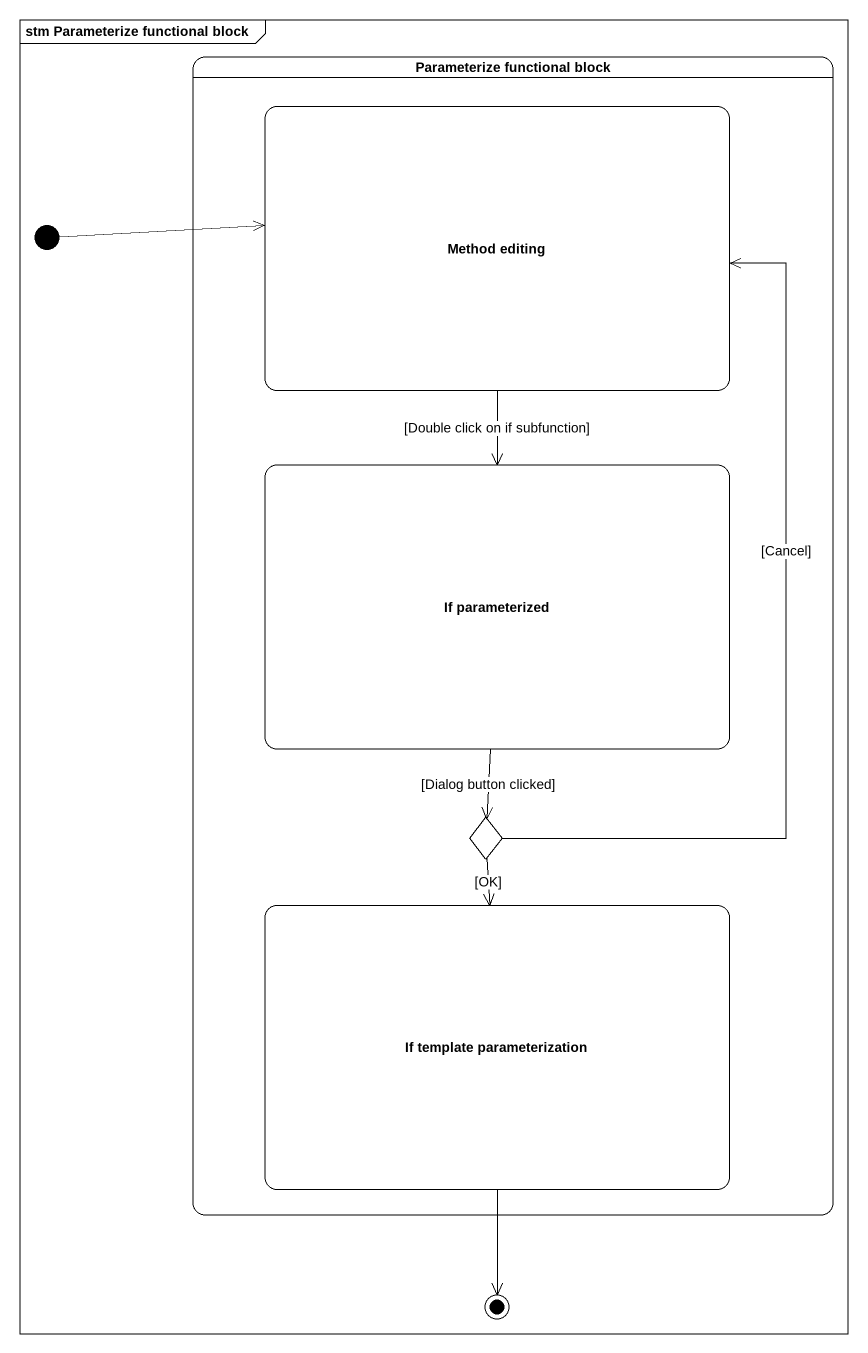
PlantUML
@startuml
mainframe stm Parameterize functional block
hide empty description
state "Parameterize functional block" as Parameterize_functional {
  state "Method editing" as Method_editing
  state "If parameterized" as If_parameterized
  state choice1 <<choice>>
  state "If template parameterization" as If_template_parameterization
}
state initial1 <<start>>
state final1 <<end>>
Method_editing --> If_parameterized : [Double click on if subfunction]
initial1 -right-> Method_editing
If_parameterized --> choice1 : [Dialog button clicked]
choice1 -up-> Method_editing : [Cancel]
choice1 --> If_template_parameterization : [OK]
If_template_parameterization --> final1
@enduml
